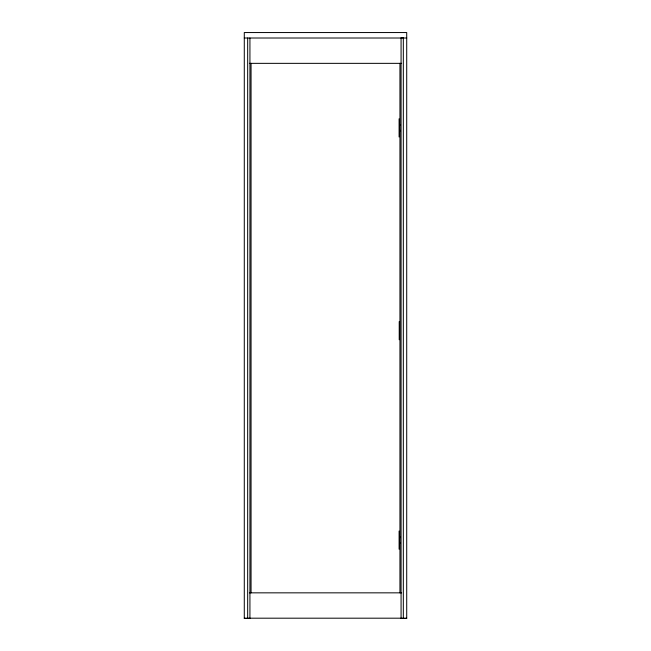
<?xml version="1.0" encoding="UTF-8"?>
<svg xmlns="http://www.w3.org/2000/svg" width="651" height="651" viewBox="0 0 651 651"><rect width="100%" height="100%" fill="white"/><g stroke="black" fill="none" stroke-linecap="round" stroke-linejoin="round"><path stroke-width="0.98" d="M400.023 124.837L400.023 125.48M400.023 130.29L400.023 130.932M400.031 537.059L400.031 537.702M400.031 542.519L400.031 543.162M244.288 38.01L406.712 38.01M249.366 63.35L401.634 63.35M249.366 592.841L401.634 592.841M244.288 618.19L406.712 618.19M403.327 618.45L403.327 37.75L401.073 37.75L401.073 618.45L406.712 618.45L406.712 32.55L244.288 32.55L244.288 618.45L249.927 618.45L249.927 38.01M399.942 63.35L399.942 592.841M399.096 118.791L399.096 136.987M399.226 321.561L399.226 339.757M399.104 531.013L399.104 549.208M251.058 63.35L251.058 592.841M247.673 38.01L247.673 618.45"/></g></svg>
